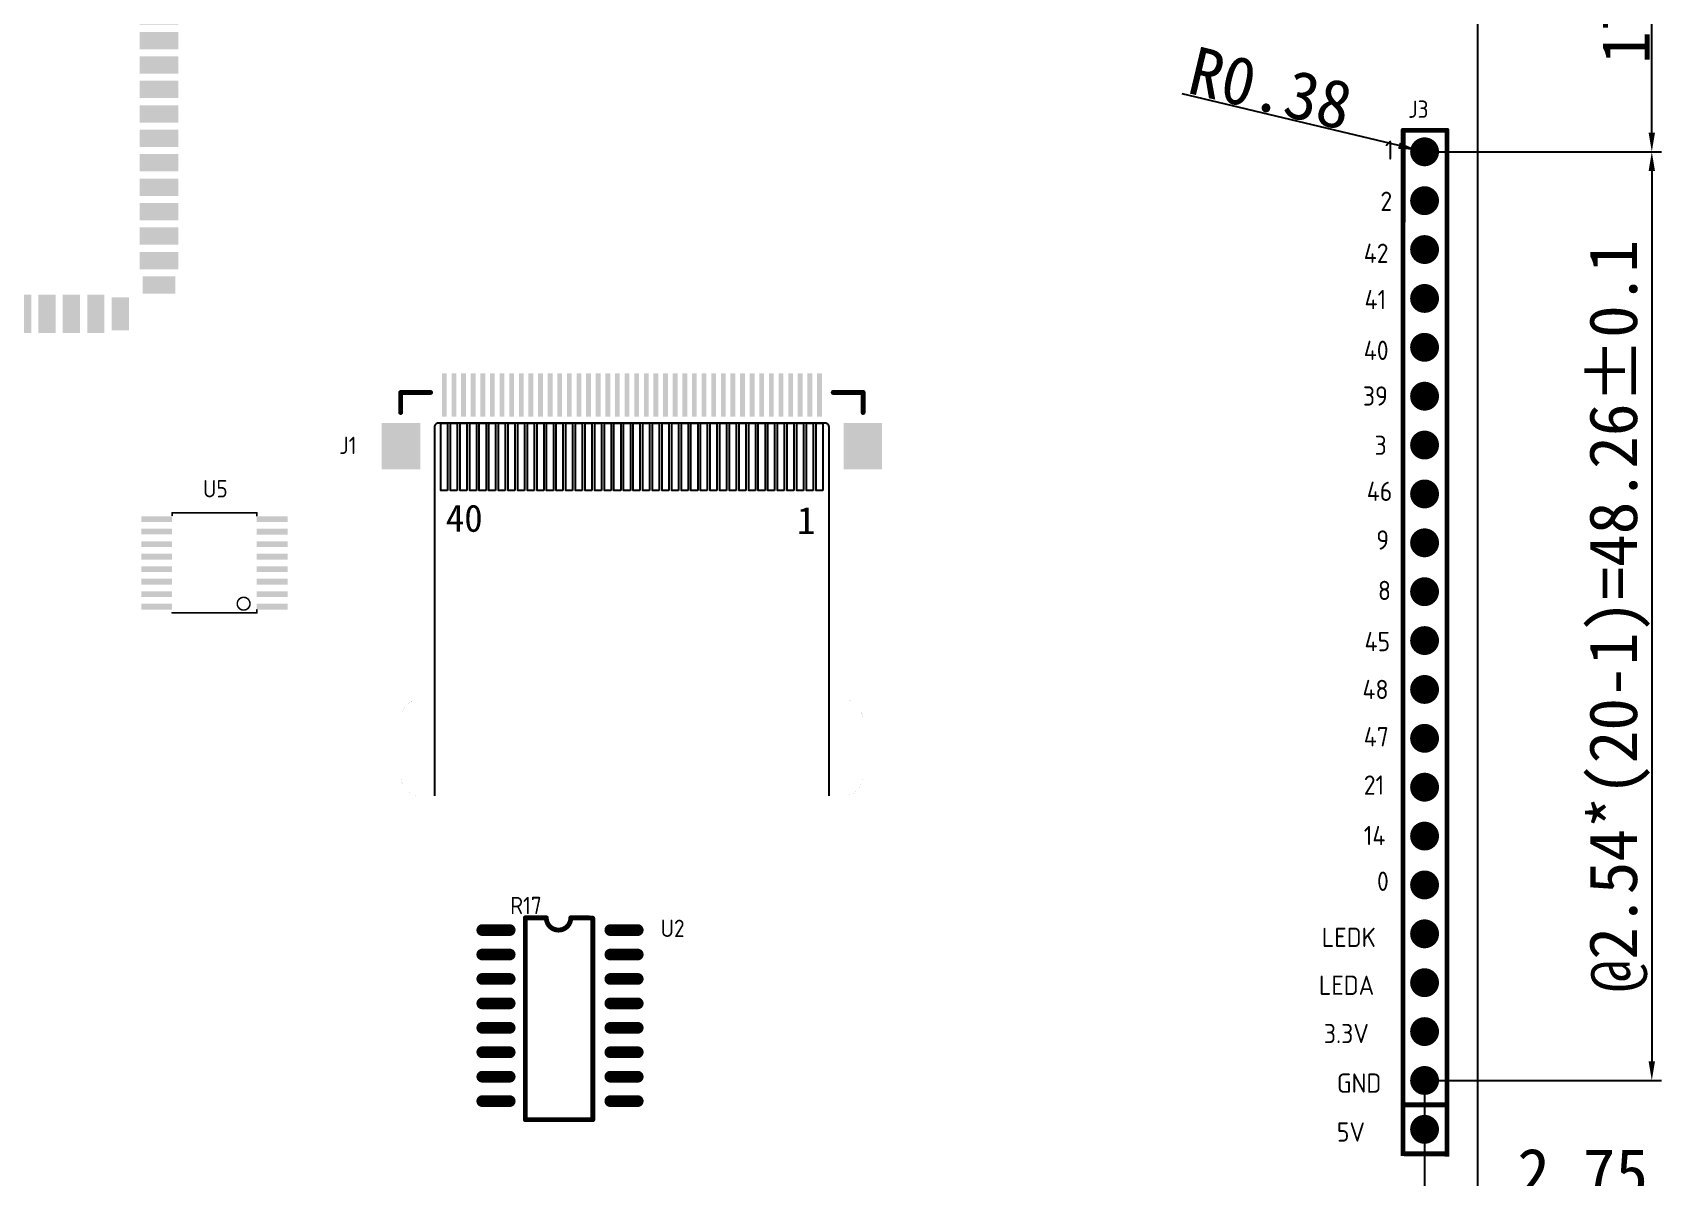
# Model space of a CAD drawing. Header units: millimetres. Extents: x 6806 to 7269, y 2421 to 2787.
# Drawn here: x 7129.9 to 7214.5, y 2582.8 to 2642.3 of the extents above; entities that cross this region are included whole.
import ezdxf
from ezdxf.enums import TextEntityAlignment as Align

# ---------------------------------------------------------------- set-up
doc = ezdxf.new("R2010")
doc.units = ezdxf.units.MM
doc.header["$LTSCALE"] = 0.1
for name, color, linetype in [('FPC', 11, 'Continuous'), ('KEEPOUTLAYER', 6, 'Continuous'), ('MULTILAYER', 9, 'Continuous'), ('TopOverlay', 2, 'Continuous'), ('TopPaste', 8, 'Continuous')]:
    doc.layers.add(name, color=color, linetype=linetype)
doc.layers.add('LCD', color=4, linetype='Continuous', lineweight=15)
doc.styles.get("Standard").update_dxf_attribs({"font": 'isocp2.shx'})
doc.styles.add('VIEW 2.5', font='', dxfattribs={"height": 2.5})
doc.styles.add('宋体', font='', dxfattribs={"height": 2.5})
doc.styles.get('VIEW 2.5').set_extended_font_data('SimSun')
doc.styles.get('宋体').set_extended_font_data('SimSun')
doc.dimstyles.new('VIEW 2.5', dxfattribs={"dimtxt": 1, "dimasz": 1, "dimexe": 0.5, "dimexo": 0.2, "dimgap": 0.09, "dimtad": 1, "dimzin": 0, "dimdsep": 46, "dimtxsty": 'VIEW 2.5', "dimcen": 0.09, "dimclrd": 256, "dimclre": 256, "dimclrt": 256, "dimadec": 0, "dimazin": 0, "dimtp": 0.01, "dimtm": 0.01, "dimtfac": 0.6, "dimtmove": 0, "dimatfit": 0, "dimfxl": 1, "dimtolj": 1, "dimtzin": 0, "dimarcsym": 0})

# ---------------------------------------------------------------- blocks, each defined once
blk = doc.blocks.new('XPT2046_9')
at = {"layer": 'TopOverlay', "const_width": 0.0889}
for points in [[(-2.248898, 1.958409), (-2.248901, 2.109203)], [(2.151494, 2.109196), (-2.248901, 2.109203)], [(-2.247796, -3.0869), (-2.247798, -2.946098)], [(2.148195, -3.086898), (-2.247796, -3.0869)], [(2.148195, -2.958998), (2.148195, -3.086898)]]:
    blk.add_lwpolyline(points, dxfattribs=at)
at = {"layer": 'TopOverlay'}
for points, const_width in [([(-2.271126, 2.109203, 1), (-2.226676, 2.109203, 1)], 0.04445), ([(-2.271126, 2.109203, 1), (-2.226676, 2.109203, 1)], 0.04445), ([(-2.271123, 1.958409, 1), (-2.226673, 1.958409, 1)], 0.04445), ([(-1.232957, 1.631973, 1), (-1.895114, 1.631973, 1)], 0.08), ([(2.129269, 2.109196, 1), (2.173719, 2.109196, 1)], 0.04445), ([(-1.915114, 1.631973, 1), (-1.875114, 1.631973, 1)], 0.04), ([(-1.252957, 1.631973, 1), (-1.212957, 1.631973, 1)], 0.04), ([(-2.270023, -2.946098, 1), (-2.225573, -2.946098, 1)], 0.04445), ([(-2.270021, -3.0869, 1), (-2.225571, -3.0869, 1)], 0.04445), ([(-2.270021, -3.0869, 1), (-2.225571, -3.0869, 1)], 0.04445), ([(2.12597, -2.958998, 1), (2.17042, -2.958998, 1)], 0.04445), ([(2.12597, -3.086898, 1), (2.17042, -3.086898, 1)], 0.04445), ([(2.12597, -3.086898, 1), (2.17042, -3.086898, 1)], 0.04445)]:
    blk.add_lwpolyline(points, format="xyb", close=True, dxfattribs=dict(at, const_width=const_width))
at = {"layer": 'TopPaste'}
for points in [[(-2.248004, 1.936003), (-3.848001, 1.936003), (-2.248004, 1.636004), (-3.848001, 1.636004)], [(3.752898, 1.935287), (2.152901, 1.935287), (3.752898, 1.635288), (2.152901, 1.635288)], [(-2.248004, 1.286002), (-3.848001, 1.286002), (-2.248004, 0.986003), (-3.848001, 0.986003)], [(3.752898, 1.285291), (2.152901, 1.285291), (3.752898, 0.985291), (2.152901, 0.985291)], [(-2.248004, 0.636003), (-3.848001, 0.636003), (-2.248004, 0.336004), (-3.848001, 0.336004)], [(3.752898, 0.635287), (2.152901, 0.635287), (3.752898, 0.335288), (2.152901, 0.335288)], [(-2.248004, -0.663997), (-3.848001, -0.663997), (-2.248004, -0.963996), (-3.848001, -0.963996)], [(-2.248002, -0.013993), (-3.847998, -0.013993), (-2.248002, -0.313992), (-3.847998, -0.313992)], [(3.752898, -0.664713), (2.152901, -0.664713), (3.752898, -0.964712), (2.152901, -0.964712)], [(3.752901, -0.014709), (2.152904, -0.014709), (3.752901, -0.314709), (2.152904, -0.314709)], [(-2.248004, -1.313998), (-3.848001, -1.313998), (-2.248004, -1.613997), (-3.848001, -1.613997)], [(3.752901, -1.314709), (2.152904, -1.314709), (3.752901, -1.614708), (2.152904, -1.614708)], [(-2.248009, -1.964002), (-3.848006, -1.964002), (-2.248009, -2.264001), (-3.848006, -2.264001)], [(3.752898, -1.96471), (2.152901, -1.96471), (3.752898, -2.26471), (2.152901, -2.26471)], [(-2.248004, -2.613998), (-3.848001, -2.613998), (-2.248004, -2.913997), (-3.848001, -2.913997)], [(3.752898, -2.614714), (2.152901, -2.614714), (3.752898, -2.914713), (2.152901, -2.914713)]]:
    blk.add_solid(points, dxfattribs=at)
blk = doc.blocks.new('FPC0_5_40P_XJ_FGS1_40')
at = {"layer": 'TopOverlay', "const_width": 0.254}
for points in [[(-11.989913, 1.532372), (-10.437919, 1.532369)], [(-11.989913, 1.532372), (-11.98991, 0.492361)], [(10.488135, 1.532367), (12.040131, 1.532372)], [(12.040131, 0.492364), (12.040131, 1.532372)]]:
    blk.add_lwpolyline(points, dxfattribs=at)
at = {"layer": 'TopOverlay', "const_width": 0.127}
for points in [[(-12.053413, 1.532372, 1), (-11.926413, 1.532372, 1)], [(-12.053413, 1.532372, 1), (-11.926413, 1.532372, 1)], [(-10.501419, 1.532369, 1), (-10.374419, 1.532369, 1)], [(10.424635, 1.532367, 1), (10.551635, 1.532367, 1)], [(11.976631, 1.532372, 1), (12.103631, 1.532372, 1)], [(11.976631, 1.532372, 1), (12.103631, 1.532372, 1)], [(-12.05341, 0.492361, 1), (-11.92641, 0.492361, 1)], [(11.976631, 0.492364, 1), (12.103631, 0.492364, 1)]]:
    blk.add_lwpolyline(points, format="xyb", close=True, dxfattribs=at)
at = {"layer": 'TopPaste'}
for points in [[(-9.598797, 0.268369), (-9.598797, 2.518346), (-9.848794, 0.268369), (-9.848794, 2.518346)], [(-9.098669, 0.268491), (-9.098669, 2.518468), (-9.348666, 0.268491), (-9.348666, 2.518468)], [(-8.598794, 0.268407), (-8.598794, 2.518385), (-8.848791, 0.268407), (-8.848791, 2.518385)], [(-8.098673, 0.268402), (-8.098673, 2.51838), (-8.34867, 0.268402), (-8.34867, 2.51838)], [(-7.598794, 0.268369), (-7.598794, 2.518347), (-7.84879, 0.268369), (-7.84879, 2.518347)], [(-7.098668, 0.268486), (-7.098668, 2.518463), (-7.348664, 0.268486), (-7.348664, 2.518463)], [(-6.598796, 0.268369), (-6.598796, 2.518347), (-6.848793, 0.268369), (-6.848792, 2.518347)], [(-6.100704, 0.270043), (-6.100704, 2.52002), (-6.350701, 0.270043), (-6.350701, 2.52002)], [(-5.600832, 0.269916), (-5.600832, 2.519893), (-5.850829, 0.269916), (-5.850829, 2.519893)], [(-5.100706, 0.269928), (-5.100706, 2.519906), (-5.350703, 0.269928), (-5.350703, 2.519906)], [(-4.600829, 0.269921), (-4.600829, 2.519898), (-4.850826, 0.269921), (-4.850826, 2.519898)], [(-4.100711, 0.270043), (-4.100711, 2.52002), (-4.350708, 0.270043), (-4.350708, 2.52002)], [(-3.600844, 0.269918), (-3.600844, 2.519896), (-3.850841, 0.269918), (-3.850841, 2.519896)], [(-3.100713, 0.270043), (-3.100713, 2.52002), (-3.35071, 0.270043), (-3.35071, 2.52002)], [(-2.602873, 0.271437), (-2.602873, 2.521415), (-2.85287, 0.271437), (-2.85287, 2.521415)], [(-2.102749, 0.271452), (-2.102749, 2.52143), (-2.352746, 0.271452), (-2.352746, 2.52143)], [(-1.602875, 0.271455), (-1.602875, 2.521433), (-1.852872, 0.271455), (-1.852872, 2.521433)], [(-1.103005, 0.27145), (-1.103005, 2.521428), (-1.353002, 0.27145), (-1.353002, 2.521428)], [(-0.602877, 0.27145), (-0.602877, 2.521428), (-0.852874, 0.27145), (-0.852874, 2.521428)], [(-0.103005, 0.27145), (-0.103005, 2.521428), (-0.353002, 0.27145), (-0.353002, 2.521428)], [(0.397129, 0.271447), (0.397129, 2.521425), (0.147132, 0.271447), (0.147132, 2.521425)], [(0.896993, 0.27145), (0.896993, 2.521428), (0.646996, 0.27145), (0.646996, 2.521428)], [(1.397117, 0.271447), (1.397117, 2.521425), (1.14712, 0.271447), (1.14712, 2.521425)], [(1.896991, 0.27145), (1.896991, 2.521428), (1.646994, 0.27145), (1.646994, 2.521428)], [(2.39712, 0.271478), (2.39712, 2.521455), (2.147123, 0.271478), (2.147123, 2.521455)], [(2.896984, 0.27145), (2.896984, 2.521428), (2.646987, 0.27145), (2.646987, 2.521428)], [(3.397118, 0.27145), (3.397118, 2.521428), (3.147121, 0.27145), (3.147121, 2.521428)], [(3.896982, 0.27145), (3.896982, 2.521428), (3.646985, 0.27145), (3.646985, 2.521428)], [(4.397111, 0.27145), (4.397111, 2.521428), (4.147114, 0.27145), (4.147114, 2.521428)], [(4.896988, 0.27145), (4.896988, 2.521428), (4.646991, 0.27145), (4.646991, 2.521428)], [(5.397109, 0.271485), (5.397109, 2.521463), (5.147112, 0.271485), (5.147112, 2.521463)], [(5.896986, 0.27145), (5.896986, 2.521428), (5.646989, 0.27145), (5.646989, 2.521428)], [(6.397109, 0.27145), (6.397109, 2.521428), (6.147112, 0.27145), (6.147112, 2.521428)], [(6.896981, 0.271361), (6.896981, 2.521339), (6.646984, 0.271361), (6.646984, 2.521339)], [(7.397107, 0.27145), (7.397107, 2.521428), (7.14711, 0.27145), (7.14711, 2.521428)], [(7.896984, 0.271356), (7.896984, 2.521334), (7.646987, 0.271356), (7.646988, 2.521334)], [(8.397105, 0.27145), (8.397105, 2.521428), (8.147108, 0.27145), (8.147108, 2.521428)], [(8.896977, 0.271455), (8.896977, 2.521433), (8.64698, 0.271455), (8.64698, 2.521433)], [(9.397098, 0.27145), (9.397098, 2.521428), (9.147101, 0.27145), (9.147101, 2.521428)], [(9.899005, 0.27145), (9.899005, 2.521428), (9.649008, 0.27145), (9.649008, 2.521428)], [(-10.974896, -2.457072), (-10.974896, -0.057076), (-12.974892, -2.457072), (-12.974892, -0.057076)], [(13.025105, -2.457072), (13.025105, -0.057076), (11.025109, -2.457072), (11.025109, -0.057076)]]:
    blk.add_solid(points, dxfattribs=at)
blk = doc.blocks.new('SOP16_76')
at = {"layer": 'TopOverlay', "const_width": 0.254}
for points in [[(-2.224402, -7.63033), (-2.224402, 2.854978)], [(-2.173587, 2.854978), (-1.132192, 2.85498)], [(0.137803, 2.85498), (1.2554, 2.849895)], [(1.280808, 2.829578), (1.285888, -7.630333)], [(-2.224402, -7.63033), (1.285888, -7.630333)]]:
    blk.add_lwpolyline(points, dxfattribs=at)
at = {"layer": 'TopOverlay', "const_width": 0.127}
for points in [[(-2.287902, 2.854978, 1), (-2.160902, 2.854978, 1)], [(-2.237087, 2.854978, 1), (-2.110087, 2.854978, 1)], [(-1.195695, 2.85498, 1), (-1.068695, 2.85498, 1)], [(-1.195692, 2.85498, 1), (-1.068692, 2.85498, 1)], [(0.074303, 2.85498, 1), (0.201303, 2.85498, 1)], [(0.074305, 2.85498, 1), (0.201305, 2.85498, 1)], [(1.1919, 2.849895, 1), (1.3189, 2.849895, 1)], [(1.217308, 2.829578, 1), (1.344308, 2.829578, 1)], [(-2.287902, -7.63033, 1), (-2.160902, -7.63033, 1)], [(-2.287902, -7.63033, 1), (-2.160902, -7.63033, 1)], [(1.222388, -7.630333, 1), (1.349388, -7.630333, 1)], [(1.222388, -7.630333, 1), (1.349388, -7.630333, 1)]]:
    blk.add_lwpolyline(points, format="xyb", close=True, dxfattribs=at)
at = {"layer": 'TopOverlay', "const_width": 0.254}
blk.add_lwpolyline([(0.137805, 2.85498, -1), (-1.132195, 2.85498)], format="xyb", dxfattribs=at)
at = {"layer": 'TopPaste', "const_width": 0.6096}
for points in [[(-3.037192, 2.219983), (-4.459592, 2.219983)], [(3.617595, 2.21999), (2.195195, 2.21999)], [(-3.037195, 0.949983), (-4.459595, 0.949983)], [(3.617598, 0.949985), (2.195198, 0.949985)], [(-3.037187, -0.32002), (-4.459587, -0.32002)], [(3.617598, -0.320012), (2.195198, -0.320012)], [(-3.037192, -1.590017), (-4.459592, -1.590017)], [(3.617598, -1.59001), (2.195198, -1.59001)], [(-3.037195, -2.860017), (-4.459595, -2.860017)], [(3.617598, -2.860012), (2.195198, -2.860012)], [(-3.037192, -4.13002), (-4.459592, -4.13002)], [(3.617595, -4.13001), (2.195195, -4.13001)], [(-3.037192, -5.400015), (-4.459592, -5.400015)], [(3.617598, -5.400015), (2.195198, -5.400015)], [(-3.037187, -6.670022), (-4.459587, -6.670022)], [(3.617598, -6.670012), (2.195198, -6.670012)]]:
    blk.add_lwpolyline(points, dxfattribs=at)
at = {"layer": 'TopPaste', "const_width": 0.3048}
for points in [[(-4.611992, 2.219983, 1), (-4.307192, 2.219983, 1)], [(-3.189592, 2.219983, 1), (-2.884792, 2.219983, 1)], [(2.042795, 2.21999, 1), (2.347595, 2.21999, 1)], [(3.465195, 2.21999, 1), (3.769995, 2.21999, 1)], [(-4.611995, 0.949983, 1), (-4.307195, 0.949983, 1)], [(-3.189595, 0.949983, 1), (-2.884795, 0.949983, 1)], [(2.042798, 0.949985, 1), (2.347598, 0.949985, 1)], [(3.465198, 0.949985, 1), (3.769998, 0.949985, 1)], [(-4.611987, -0.32002, 1), (-4.307187, -0.32002, 1)], [(-3.189587, -0.32002, 1), (-2.884787, -0.32002, 1)], [(2.042798, -0.320012, 1), (2.347598, -0.320012, 1)], [(3.465198, -0.320012, 1), (3.769998, -0.320012, 1)], [(-4.611992, -1.590017, 1), (-4.307192, -1.590017, 1)], [(-3.189592, -1.590017, 1), (-2.884792, -1.590017, 1)], [(2.042798, -1.59001, 1), (2.347598, -1.59001, 1)], [(3.465198, -1.59001, 1), (3.769998, -1.59001, 1)], [(-4.611995, -2.860017, 1), (-4.307195, -2.860017, 1)], [(-3.189595, -2.860017, 1), (-2.884795, -2.860017, 1)], [(2.042798, -2.860012, 1), (2.347598, -2.860012, 1)], [(3.465198, -2.860012, 1), (3.769998, -2.860012, 1)], [(-4.611992, -4.13002, 1), (-4.307192, -4.13002, 1)], [(-3.189592, -4.13002, 1), (-2.884792, -4.13002, 1)], [(2.042795, -4.13001, 1), (2.347595, -4.13001, 1)], [(3.465195, -4.13001, 1), (3.769995, -4.13001, 1)], [(-4.611992, -5.400015, 1), (-4.307192, -5.400015, 1)], [(-3.189592, -5.400015, 1), (-2.884792, -5.400015, 1)], [(2.042798, -5.400015, 1), (2.347598, -5.400015, 1)], [(3.465198, -5.400015, 1), (3.769998, -5.400015, 1)], [(-4.611987, -6.670022, 1), (-4.307187, -6.670022, 1)], [(-3.189587, -6.670022, 1), (-2.884787, -6.670022, 1)], [(2.042798, -6.670012, 1), (2.347598, -6.670012, 1)], [(3.465198, -6.670012, 1), (3.769998, -6.670012, 1)]]:
    blk.add_lwpolyline(points, format="xyb", close=True, dxfattribs=at)
blk = doc.blocks.new('S3_W_78')
at = {"layer": 'MULTILAYER'}
blk.add_solid([(6.045446, 8.85539), (8.845446, 8.85539), (6.045446, 11.655389), (8.845446, 11.655389)], dxfattribs=at)
at = {"layer": 'TopOverlay', "const_width": 0.199901}
for points in [[(-0.049599, 19.163264), (-0.049599, 25.464465)], [(-0.049599, 25.464465), (17.950391, 25.464404)], [(17.950391, 19.163203), (17.950391, 25.464404)]]:
    blk.add_lwpolyline(points, dxfattribs=at)
at = {"layer": 'TopOverlay', "const_width": 0.099949}
for points in [[(-0.099573, 25.464465, 1), (0.000376, 25.464465, 1)], [(-0.099573, 25.464465, 1), (0.000376, 25.464465, 1)], [(17.900416, 25.464404, 1), (18.000365, 25.464404, 1)], [(17.900416, 25.464404, 1), (18.000365, 25.464404, 1)], [(-0.099573, 19.163264, 1), (0.000376, 19.163264, 1)], [(17.900416, 19.163203, 1), (18.000365, 19.163203, 1)]]:
    blk.add_lwpolyline(points, format="xyb", close=True, dxfattribs=at)
at = {"layer": 'TopPaste'}
for points in [[(-1.049655, 17.52444), (0.950346, 17.52444), (-1.049655, 18.424439), (0.950346, 18.424439)], [(18.950379, 18.424426), (16.950378, 18.424426), (18.950379, 17.524428), (16.950378, 17.524428)], [(-1.049599, 16.254463), (0.950402, 16.254463), (-1.049599, 17.154462), (0.950402, 17.154462)], [(18.950391, 17.154401), (16.95039, 17.154401), (18.950391, 16.254402), (16.95039, 16.254402)], [(-1.049625, 14.984425), (0.950377, 14.984425), (-1.049625, 15.884423), (0.950377, 15.884423)], [(18.950379, 15.884436), (16.950378, 15.884436), (18.950379, 14.984438), (16.950378, 14.984438)], [(-1.049655, 13.71443), (0.950346, 13.71443), (-1.049655, 14.614428), (0.950346, 14.614428)], [(18.950361, 14.614416), (16.95036, 14.614416), (18.950361, 13.714418), (16.95036, 13.714418)], [(-1.049625, 12.444435), (0.950377, 12.444435), (-1.049625, 13.344434), (0.950377, 13.344434)], [(18.950379, 13.344421), (16.950378, 13.344421), (18.950379, 12.444423), (16.950378, 12.444423)], [(-1.049625, 11.174433), (0.950377, 11.174433), (-1.049625, 12.074431), (0.950377, 12.074431)], [(18.950422, 12.074461), (16.950421, 12.074461), (18.950422, 11.174463), (16.950421, 11.174463)], [(-1.049642, 9.90442), (0.950359, 9.90442), (-1.049642, 10.804418), (0.950359, 10.804418)], [(18.950379, 10.804423), (16.950378, 10.804423), (18.950379, 9.904425), (16.950378, 9.904425)], [(-1.049581, 8.634461), (0.95042, 8.634461), (-1.049581, 9.534459), (0.95042, 9.534459)], [(18.950379, 9.534428), (16.950378, 9.534428), (18.950379, 8.63443), (16.950378, 8.63443)], [(-1.049599, 7.364466), (0.950402, 7.364466), (-1.049599, 8.264464), (0.950402, 8.264464)], [(18.950379, 8.264416), (16.950378, 8.264416), (18.950379, 7.364418), (16.950378, 7.364418)], [(-1.049642, 6.09441), (0.950359, 6.09441), (-1.049642, 6.994408), (0.950359, 6.994408)], [(18.950422, 6.994456), (16.950421, 6.994456), (18.950422, 6.094458), (16.950421, 6.094458)], [(-1.049625, 4.824415), (0.950377, 4.824415), (-1.049625, 5.724413), (0.950377, 5.724413)], [(18.950379, 5.724418), (16.950378, 5.724418), (18.950379, 4.82442), (16.950378, 4.82442)], [(-1.049655, 3.554438), (0.950346, 3.554438), (-1.049655, 4.454436), (0.950346, 4.454436)], [(18.950379, 4.454423), (16.950378, 4.454423), (18.950379, 3.554425), (16.950378, 3.554425)], [(-1.049642, 2.284418), (0.950359, 2.284418), (-1.049642, 3.184416), (0.950359, 3.184416)], [(18.950391, 3.184398), (16.95039, 3.184398), (18.950391, 2.2844), (16.95039, 2.2844)], [(-0.89964, 1.014423), (0.800357, 1.014423), (-0.89964, 1.914421), (0.800357, 1.914421)], [(18.800394, 1.914408), (17.100398, 1.914408), (18.800394, 1.01441), (17.100398, 1.01441)], [(3.68541, -1.03554), (3.68541, 0.964461), (2.785412, -1.03554), (2.785412, 0.964461)], [(4.955405, -1.03554), (4.955405, 0.964461), (4.055407, -1.03554), (4.055407, 0.964461)], [(6.225413, -1.035553), (6.225413, 0.964448), (5.325415, -1.035553), (5.325415, 0.964448)], [(7.495408, -1.035553), (7.495408, 0.964448), (6.59541, -1.035553), (6.59541, 0.964448)], [(8.765416, -1.03554), (8.765416, 0.964461), (7.865417, -1.03554), (7.865417, 0.964461)], [(10.03541, -1.03554), (10.03541, 0.964461), (9.135412, -1.03554), (9.135412, 0.964461)], [(11.305418, -1.035545), (11.305418, 0.964456), (10.40542, -1.035545), (10.40542, 0.964456)], [(12.575365, -1.035583), (12.575365, 0.964418), (11.675367, -1.035583), (11.675367, 0.964418)], [(13.845403, -1.03554), (13.845403, 0.964461), (12.945405, -1.03554), (12.945405, 0.964461)], [(15.115428, -1.035545), (15.115428, 0.964456), (14.21543, -1.035545), (14.21543, 0.964456)], [(2.415416, -0.885538), (2.415416, 0.814459), (1.515417, -0.885538), (1.515417, 0.814459)], [(16.385375, -0.885581), (16.385375, 0.814415), (15.485377, -0.885581), (15.485377, 0.814415)]]:
    blk.add_solid(points, dxfattribs=at)
blk = doc.blocks.new('*D140')
at = {"layer": 'Defpoints', "color": 0, "ltscale": 100}
for p in [(7202.24, 2636.137), (7202.24, 2587.877), (7214.049, 2587.877)]:
    blk.add_point(p, dxfattribs=at)
at = {"layer": 'FPC', "lineweight": -2, "ltscale": 100}
for p, q in [((7202.44, 2636.137), (7214.549, 2636.137)), ((7214.049, 2635.137), (7214.049, 2588.877)), ((7202.44, 2587.877), (7214.549, 2587.877))]:
    blk.add_line(p, q, dxfattribs=at)
at = {"layer": 'FPC', "ltscale": 100}
for points in [[(7213.882, 2635.137), (7214.215, 2635.137), (7214.049, 2636.137)], [(7213.882, 2588.877), (7214.215, 2588.877), (7214.049, 2587.877)]]:
    blk.add_solid(points, dxfattribs=at)
at = {"layer": 'FPC', "ltscale": 100, "insert": (7212.367, 2612.007), "char_height": 2.5, "attachment_point": 5, "rotation": 90, "style": 'VIEW 2.5'}
blk.add_mtext('\\A1;@2.54*(20-1)=48.26%%p0.1', dxfattribs=at)
blk = doc.blocks.new('*D113')
at = {"layer": 'Defpoints', "color": 0, "ltscale": 100, "transparency": 16777216}
for p in [(7202.24, 2587.877), (7204.993, 2587.877), (7204.993, 2581.729)]:
    blk.add_point(p, dxfattribs=at)
at = {"layer": 'FPC', "lineweight": -2, "ltscale": 100, "transparency": 16777216}
for p, q in [((7202.24, 2587.677), (7202.24, 2581.229)), ((7204.993, 2587.677), (7204.993, 2581.229)), ((7201.24, 2581.729), (7200.24, 2581.729)), ((7202.24, 2581.729), (7204.993, 2581.729)), ((7205.993, 2581.729), (7213.919, 2581.729))]:
    blk.add_line(p, q, dxfattribs=at)
at = {"layer": 'FPC', "ltscale": 100, "transparency": 16777216}
for points in [[(7201.24, 2581.896), (7201.24, 2581.563), (7202.24, 2581.729)], [(7205.993, 2581.896), (7205.993, 2581.563), (7204.993, 2581.729)]]:
    blk.add_solid(points, dxfattribs=at)
at = {"layer": 'FPC', "ltscale": 100, "transparency": 16777216, "insert": (7210.456, 2583.069), "char_height": 2.5, "attachment_point": 5, "style": 'VIEW 2.5'}
blk.add_mtext('\\A1;2.75', dxfattribs=at)
blk = doc.blocks.new('*D141')
at = {"layer": 'Defpoints', "color": 0, "ltscale": 100}
for p in [(7202.993, 2653.78), (7214.049, 2653.78), (7202.24, 2636.137)]:
    blk.add_point(p, dxfattribs=at)
at = {"layer": 'FPC', "lineweight": -2, "ltscale": 100}
for p, q in [((7203.193, 2653.78), (7214.549, 2653.78)), ((7214.049, 2637.137), (7214.049, 2652.78)), ((7202.44, 2636.137), (7214.549, 2636.137))]:
    blk.add_line(p, q, dxfattribs=at)
at = {"layer": 'FPC', "ltscale": 100}
for points in [[(7213.882, 2652.78), (7214.215, 2652.78), (7214.049, 2653.78)], [(7213.882, 2637.137), (7214.215, 2637.137), (7214.049, 2636.137)]]:
    blk.add_solid(points, dxfattribs=at)
at = {"layer": 'FPC', "ltscale": 100, "insert": (7212.709, 2644.958), "char_height": 2.5, "attachment_point": 5, "rotation": 90, "style": 'VIEW 2.5'}
blk.add_mtext('\\A1;17.64', dxfattribs=at)
blk = doc.blocks.new('*D142')
at = {"layer": 'Defpoints', "color": 0, "ltscale": 100}
for p in [(7201.875, 2636.224), (7202.24, 2636.137)]:
    blk.add_point(p, dxfattribs=at)
at = {"layer": 'FPC', "lineweight": -2, "ltscale": 100}
for p, q in [((7200.902, 2636.456), (7189.648, 2639.142)), ((7202.24, 2636.137), (7201.875, 2636.224))]:
    blk.add_line(p, q, dxfattribs=at)
at = {"layer": 'FPC', "ltscale": 100}
blk.add_solid([(7200.941, 2636.618), (7200.864, 2636.294), (7201.875, 2636.224)], dxfattribs=at)
at = {"layer": 'FPC', "ltscale": 100, "insert": (7194.238, 2639.424), "char_height": 2.5, "attachment_point": 5, "rotation": 346.57596, "style": 'VIEW 2.5'}
blk.add_mtext('\\A1;R0.38', dxfattribs=at)

msp = doc.modelspace()

# ---------------------------------------------------------------- linework, layer by layer
at = {"color": 32}
for points in [[(7151.465, 2618.541), (7151.115, 2618.541), (7151.115, 2622.041), (7151.465, 2622.041)], [(7151.965, 2618.541), (7151.615, 2618.541), (7151.615, 2622.041), (7151.965, 2622.041)], [(7152.465, 2618.541), (7152.115, 2618.541), (7152.115, 2622.041), (7152.465, 2622.041)], [(7152.965, 2618.541), (7152.615, 2618.541), (7152.615, 2622.041), (7152.965, 2622.041)], [(7153.465, 2618.541), (7153.115, 2618.541), (7153.115, 2622.041), (7153.465, 2622.041)], [(7153.965, 2618.541), (7153.615, 2618.541), (7153.615, 2622.041), (7153.965, 2622.041)], [(7154.465, 2618.541), (7154.115, 2618.541), (7154.115, 2622.041), (7154.465, 2622.041)], [(7154.965, 2618.541), (7154.615, 2618.541), (7154.615, 2622.041), (7154.965, 2622.041)], [(7155.465, 2618.541), (7155.115, 2618.541), (7155.115, 2622.041), (7155.465, 2622.041)], [(7155.965, 2618.541), (7155.615, 2618.541), (7155.615, 2622.041), (7155.965, 2622.041)], [(7156.465, 2618.541), (7156.115, 2618.541), (7156.115, 2622.041), (7156.465, 2622.041)], [(7156.965, 2618.541), (7156.615, 2618.541), (7156.615, 2622.041), (7156.965, 2622.041)], [(7157.465, 2618.541), (7157.115, 2618.541), (7157.115, 2622.041), (7157.465, 2622.041)], [(7157.965, 2618.541), (7157.615, 2618.541), (7157.615, 2622.041), (7157.965, 2622.041)], [(7158.465, 2618.541), (7158.115, 2618.541), (7158.115, 2622.041), (7158.465, 2622.041)], [(7158.965, 2618.541), (7158.615, 2618.541), (7158.615, 2622.041), (7158.965, 2622.041)], [(7159.465, 2618.541), (7159.115, 2618.541), (7159.115, 2622.041), (7159.465, 2622.041)], [(7159.965, 2618.541), (7159.615, 2618.541), (7159.615, 2622.041), (7159.965, 2622.041)], [(7160.465, 2618.541), (7160.115, 2618.541), (7160.115, 2622.041), (7160.465, 2622.041)], [(7160.965, 2618.541), (7160.615, 2618.541), (7160.615, 2622.041), (7160.965, 2622.041)], [(7161.465, 2618.541), (7161.115, 2618.541), (7161.115, 2622.041), (7161.465, 2622.041)], [(7161.965, 2618.541), (7161.615, 2618.541), (7161.615, 2622.041), (7161.965, 2622.041)], [(7162.465, 2618.541), (7162.115, 2618.541), (7162.115, 2622.041), (7162.465, 2622.041)], [(7162.965, 2618.541), (7162.615, 2618.541), (7162.615, 2622.041), (7162.965, 2622.041)], [(7163.465, 2618.541), (7163.115, 2618.541), (7163.115, 2622.041), (7163.465, 2622.041)], [(7163.965, 2618.541), (7163.615, 2618.541), (7163.615, 2622.041), (7163.965, 2622.041)], [(7164.465, 2618.541), (7164.115, 2618.541), (7164.115, 2622.041), (7164.465, 2622.041)], [(7164.965, 2618.541), (7164.615, 2618.541), (7164.615, 2622.041), (7164.965, 2622.041)], [(7165.465, 2618.541), (7165.115, 2618.541), (7165.115, 2622.041), (7165.465, 2622.041)], [(7165.965, 2618.541), (7165.615, 2618.541), (7165.615, 2622.041), (7165.965, 2622.041)], [(7166.465, 2618.541), (7166.115, 2618.541), (7166.115, 2622.041), (7166.465, 2622.041)], [(7166.965, 2618.541), (7166.615, 2618.541), (7166.615, 2622.041), (7166.965, 2622.041)], [(7167.465, 2618.541), (7167.115, 2618.541), (7167.115, 2622.041), (7167.465, 2622.041)], [(7167.965, 2618.541), (7167.615, 2618.541), (7167.615, 2622.041), (7167.965, 2622.041)], [(7168.465, 2618.541), (7168.115, 2618.541), (7168.115, 2622.041), (7168.465, 2622.041)], [(7168.965, 2618.541), (7168.615, 2618.541), (7168.615, 2622.041), (7168.965, 2622.041)], [(7169.465, 2618.541), (7169.115, 2618.541), (7169.115, 2622.041), (7169.465, 2622.041)], [(7169.965, 2618.541), (7169.615, 2618.541), (7169.615, 2622.041), (7169.965, 2622.041)], [(7170.465, 2618.541), (7170.115, 2618.541), (7170.115, 2622.041), (7170.465, 2622.041)], [(7170.965, 2618.541), (7170.615, 2618.541), (7170.615, 2622.041), (7170.965, 2622.041)]]:
    msp.add_lwpolyline(points, close=True, dxfattribs=at)
at = {"layer": 'FPC', "ltscale": 100}
msp.add_lwpolyline([(7171.29, 2602.669), (7171.29, 2621.841, 0.414214), (7171.09, 2622.041), (7150.99, 2622.041, 0.414214), (7150.79, 2621.841), (7150.79, 2602.669)], format="xyb", dxfattribs=at)
msp.add_lwpolyline([(7171.29, 2602.669), (7171.29, 2621.841, 0.414214), (7171.09, 2622.041), (7150.99, 2622.041, 0.414214), (7150.79, 2621.841), (7150.79, 2602.669)], format="xyb", dxfattribs=at)
at = {"layer": 'KEEPOUTLAYER'}
msp.add_line((7204.993, 2651.78), (7204.993, 2572.076), dxfattribs=at)
at = {"layer": 'KEEPOUTLAYER', "const_width": 0.00127}
msp.add_lwpolyline([(7171.29, 2607.669), (7172.04, 2607.669, -0.414214), (7173.04, 2606.669), (7173.04, 2603.669, -0.414214), (7172.04, 2602.669), (7150.04, 2602.669, -0.414214), (7149.04, 2603.669), (7149.04, 2606.669, -0.414214), (7150.04, 2607.669), (7150.79, 2607.669)], format="xyb", dxfattribs=at)
at = {"layer": 'MULTILAYER', "const_width": 0.75}
for points in [[(7202.24, 2636.512, 1), (7202.24, 2635.762, 1)], [(7202.24, 2633.972, 1), (7202.24, 2633.222, 1)], [(7202.24, 2631.432, 1), (7202.24, 2630.682, 1)], [(7202.24, 2628.892, 1), (7202.24, 2628.142, 1)], [(7202.24, 2626.352, 1), (7202.24, 2625.602, 1)], [(7202.24, 2623.812, 1), (7202.24, 2623.062, 1)], [(7202.24, 2621.272, 1), (7202.24, 2620.522, 1)], [(7202.24, 2618.732, 1), (7202.24, 2617.982, 1)], [(7202.24, 2616.192, 1), (7202.24, 2615.442, 1)], [(7202.24, 2613.652, 1), (7202.24, 2612.902, 1)], [(7202.24, 2611.112, 1), (7202.24, 2610.362, 1)], [(7202.24, 2608.572, 1), (7202.24, 2607.822, 1)], [(7202.24, 2606.032, 1), (7202.24, 2605.282, 1)], [(7202.24, 2603.492, 1), (7202.24, 2602.742, 1)], [(7202.24, 2600.952, 1), (7202.24, 2600.202, 1)], [(7202.24, 2598.412, 1), (7202.24, 2597.662, 1)], [(7202.24, 2595.872, 1), (7202.24, 2595.122, 1)], [(7202.24, 2593.332, 1), (7202.24, 2592.582, 1)], [(7202.24, 2590.792, 1), (7202.24, 2590.042, 1)], [(7202.24, 2588.252, 1), (7202.24, 2587.502, 1)], [(7202.24, 2585.712, 1), (7202.24, 2584.962, 1)]]:
    msp.add_lwpolyline(points, format="xyb", close=True, dxfattribs=at)
at = {"layer": 'TopOverlay', "const_width": 0.254}
for points in [[(7201.12, 2583.943), (7201.122, 2637.254)], [(7201.122, 2637.254), (7203.408, 2637.254)], [(7203.408, 2583.908), (7203.408, 2637.254)], [(7201.122, 2586.658), (7201.122, 2586.759)], [(7201.122, 2586.658), (7201.173, 2586.607)], [(7201.173, 2586.607), (7203.408, 2586.607)], [(7201.173, 2584.067), (7203.408, 2584.067)]]:
    msp.add_lwpolyline(points, dxfattribs=at)
at = {"layer": 'TopOverlay', "const_width": 0.127}
for points in [[(7201.122, 2637.318, 1), (7201.122, 2637.191, 1)], [(7201.122, 2637.318, 1), (7201.122, 2637.191, 1)], [(7203.408, 2637.318, 1), (7203.408, 2637.191, 1)], [(7203.408, 2637.318, 1), (7203.408, 2637.191, 1)], [(7201.122, 2586.823, 1), (7201.122, 2586.696, 1)], [(7201.122, 2586.823, 1), (7201.122, 2586.696, 1)], [(7201.122, 2586.721, 1), (7201.122, 2586.594, 1)], [(7201.122, 2586.721, 1), (7201.122, 2586.594, 1)], [(7201.173, 2586.67, 1), (7201.173, 2586.543, 1)], [(7201.173, 2586.67, 1), (7201.173, 2586.543, 1)], [(7203.408, 2586.67, 1), (7203.408, 2586.543, 1)], [(7203.408, 2586.67, 1), (7203.408, 2586.543, 1)]]:
    msp.add_lwpolyline(points, format="xyb", close=True, dxfattribs=at)

# ---------------------------------------------------------------- block references
for name, p in [('S3_W_78', (7118.522, 2627.752)), ('FPC0_5_40P_XJ_FGS1_40', (7161.021, 2622.098)), ('SOP16_76', (7157.731, 2593.472))]:
    msp.add_blockref(name, p)
at = {"rotation": 180}
msp.add_blockref('XPT2046_9', (7139.304, 2614.285), dxfattribs=at)

# ---------------------------------------------------------------- texts
at = {"layer": 'LCD', "color": 1, "lineweight": 13, "style": '宋体'}
for s, height, p in [('40', 1.4129, (7152.331, 2617.085)), ('1', 1.413, (7170.107, 2616.982))]:
    msp.add_text(s, height=height, dxfattribs=at).set_placement(p, align=Align.MIDDLE)
at = {"layer": 'TopOverlay'}
for s, height, p in [('J3', 0.9, (7201.388, 2637.902)), ('1', 1, (7200.183, 2635.723)), ('2', 1, (7199.944, 2633.066)), ('42', 1, (7199.08, 2630.363)), ('41', 1, (7199.121, 2627.96)), ('40', 1, (7199.08, 2625.319)), ('39', 1, (7199.035, 2622.946)), ('J1', 0.9, (7145.837, 2620.432)), ('3', 1, (7199.644, 2620.386)), ('U5', 0.9, (7138.755, 2618.176)), ('46', 1, (7199.238, 2617.993)), ('9', 1, (7199.731, 2615.464)), ('8', 1, (7199.817, 2612.842)), ('45', 1, (7199.121, 2610.185)), ('48', 1, (7199.014, 2607.696)), ('47', 1, (7199.08, 2605.238)), ('21', 1, (7199.08, 2602.728)), ('14', 1, (7199.08, 2600.102)), ('0', 1, (7199.766, 2597.729)), ('R17', 0.9, (7154.722, 2596.52)), ('U2', 0.9, (7162.536, 2595.332)), ('LEDK', 1, (7196.901, 2594.813)), ('LEDA', 1, (7196.749, 2592.324)), ('3.3V', 1, (7197.008, 2589.815)), ('GND', 1, (7197.683, 2587.239)), ('5V', 1, (7197.683, 2584.699))]:
    msp.add_text(s, height=height, dxfattribs=at).set_placement(p)

# ---------------------------------------------------------------- dimensions: what is measured, and where the dimension line sits
at = {"layer": 'FPC', "color": 0, "ltscale": 100}
dim = msp.add_linear_dim(base=(7214.049, 2653.78), p1=(7202.24, 2636.137), p2=(7202.993, 2653.78), angle=90, dimstyle='VIEW 2.5', override={"dimfxl": 0.5}, dxfattribs=at)
dim.commit()
dim.dimension.update_dxf_attribs({"geometry": '*D141', "text_midpoint": (7212.709, 2644.958)})
dim = msp.add_radius_dim(center=(7202.24, 2636.137), mpoint=(7201.875, 2636.224), dimstyle='VIEW 2.5', override={"dimfxl": 0.5}, dxfattribs=at)
dim.commit()
dim.dimension.update_dxf_attribs({"geometry": '*D142', "text_midpoint": (7193.927, 2638.121), "dimtype": 164})
dim = msp.add_linear_dim(base=(7214.049, 2587.877), p1=(7202.24, 2636.137), p2=(7202.24, 2587.877), angle=90, text='@2.54*(20-1)=<>%%p0.1', dimstyle='VIEW 2.5', override={"dimfxl": 0.5}, dxfattribs=at)
dim.commit()
dim.dimension.update_dxf_attribs({"geometry": '*D140', "text_midpoint": (7212.367, 2612.007)})
dim = msp.add_linear_dim(base=(7204.993, 2581.729), p1=(7202.24, 2587.877), p2=(7204.993, 2587.877), dimstyle='VIEW 2.5', override={"dimfxl": 0.5}, dxfattribs=at)
dim.commit()
dim.dimension.update_dxf_attribs({"geometry": '*D113', "text_midpoint": (7210.456, 2583.069)})

doc.saveas('drawing.dxf')
